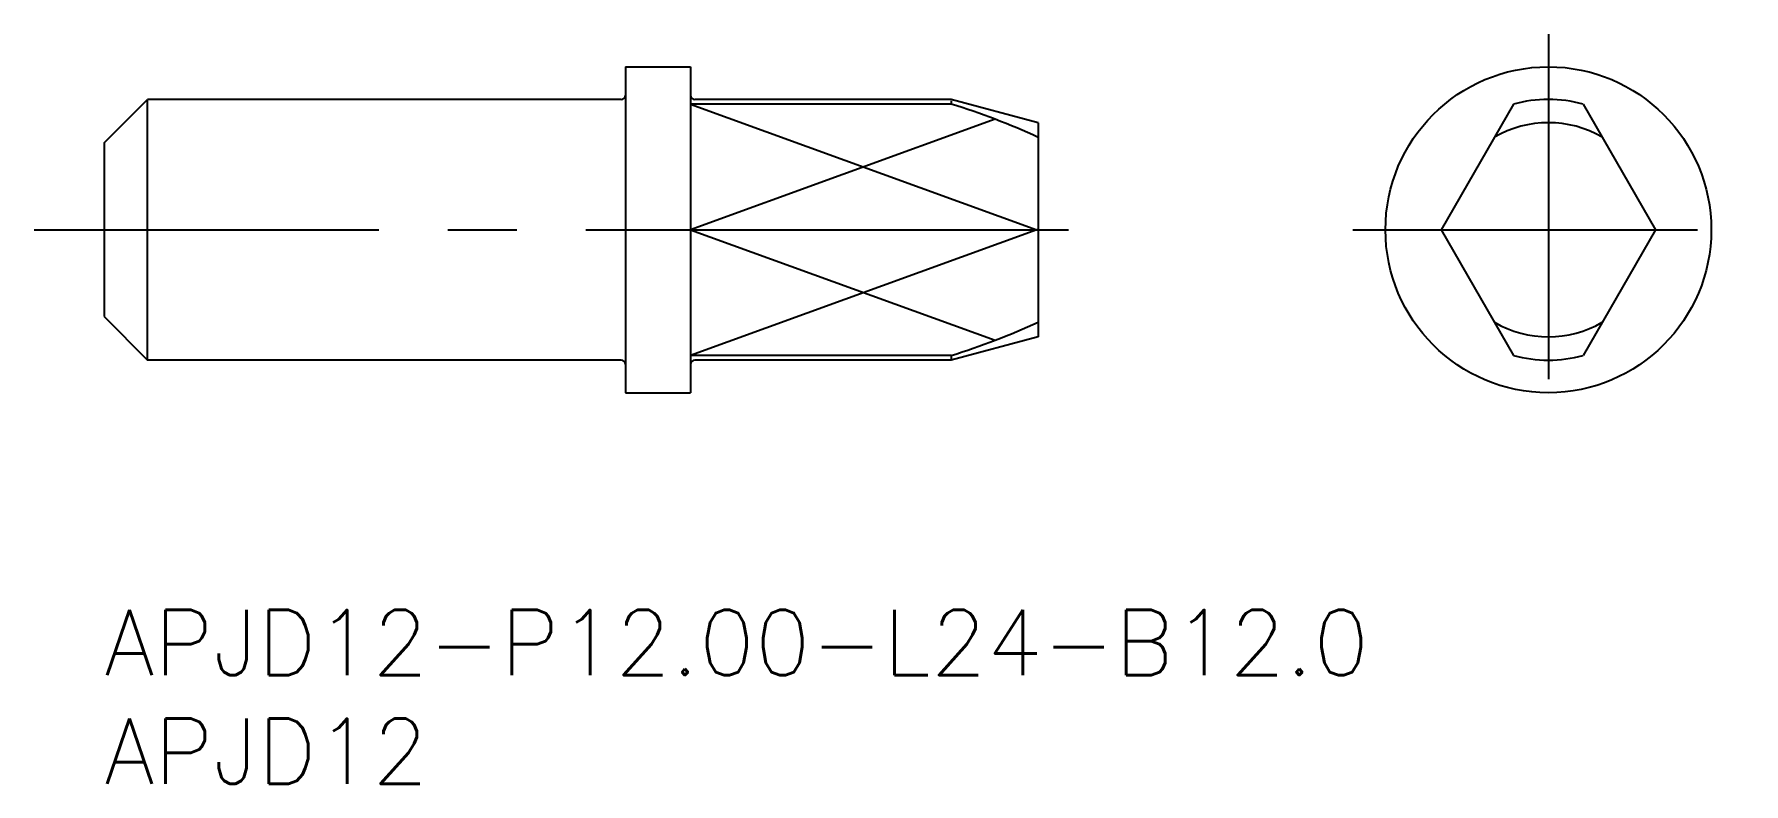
# Model space of a CAD drawing. Extents: x -3.2 to 75.5, y -8 to 26.5.
import ezdxf

# ---------------------------------------------------------------- set-up
doc = ezdxf.new("R2010")
doc.units = 0
doc.header["$LTSCALE"] = 0.5
doc.linetypes.add('CENTER', pattern=[50.8, 31.75, -6.35, 6.35, -6.35])
for name, color, linetype in [('MSM_CENTER', 1, 'CENTER'), ('MSM_CONTINUOUS', 7, 'CONTINUOUS'), ('MSM_NARROW', 5, 'CONTINUOUS'), ('MSM_PART_NUMBER', 7, 'CONTINUOUS')]:
    doc.layers.add(name, color=color, linetype=linetype)
doc.styles.get("Standard").update_dxf_attribs({"font": 'txt.shx', "height": 3, "bigfont": 'bigfont.shx'})

# ---------------------------------------------------------------- blocks, each defined once
blk = doc.blocks.new('*U2')
at = {"layer": 'MSM_PART_NUMBER'}
blk.add_text('APJD12-P12.00-L24-B12.0', height=3, dxfattribs=at).set_placement((0, -3))
blk = doc.blocks.new('*U3')
at = {"layer": 'MSM_PART_NUMBER'}
blk.add_text('APJD12', height=3, dxfattribs=at).set_placement((0, -8))

msp = doc.modelspace()

# ---------------------------------------------------------------- linework, layer by layer
at = {"layer": 'MSM_CENTER'}
for p, q in [((66.5, 26.5), (66.5, 8.5)), ((-3.225, 17.5), (46.225, 17.5)), ((57.5, 17.5), (75.5, 17.5))]:
    msp.add_line(p, q, dxfattribs=at)
at = {"layer": 'MSM_CONTINUOUS'}
for p, q in [((24, 25), (27, 25)), ((24, 25), (24, 10)), ((27, 25), (27, 10)), ((0, 21.5), (2, 23.5)), ((23.8, 23.5), (2, 23.5)), ((2, 11.5), (2, 23.5)), ((39, 23.283), (27, 23.283)), ((39, 23.5), (27.2, 23.5)), ((43, 22.428), (39, 23.5)), ((64.9, 23.283), (61.561, 17.5)), ((68.1, 23.283), (71.439, 17.5)), ((43, 22.428), (43, 12.572)), ((0, 21.5), (0, 13.5)), ((27, 17.5), (42.941, 17.5)), ((61.561, 17.5), (64.9, 11.717)), ((71.439, 17.5), (68.1, 11.717)), ((0, 13.5), (2, 11.5)), ((43, 12.572), (39, 11.5)), ((23.8, 11.5), (2, 11.5)), ((39, 11.717), (27, 11.717)), ((39, 11.5), (27.2, 11.5)), ((24, 10), (27, 10))]:
    msp.add_line(p, q, dxfattribs=at)
msp.add_circle((66.5, 17.5), 7.5, dxfattribs=at)
for centre, radius, start, end in [((23.8, 23.7), 0.2, 270, 0), ((27.2, 23.7), 0.2, 180, 270), ((30.053, -6.048), 30.665, 65.02553, 73.03602), ((66.5, 17.5), 6, 74.53399, 105.46601), ((66.5, 17.5), 4.928, 59.78871, 120.21129), ((30.053, 45.325), 30.665, 294.85353, 294.97447), ((30.053, -10.325), 30.665, 65.02553, 65.14647), ((66.5, 17.5), 4.928, 179.78871, 180.21129), ((66.5, 17.5), 4.928, 359.78871, 0.21129), ((30.053, 41.048), 30.665, 286.96398, 294.97447), ((66.5, 17.5), 4.928, 239.78871, 300.21129), ((23.8, 11.3), 0.2, 0, 90), ((27.2, 11.3), 0.2, 90, 180), ((66.5, 17.5), 6, 254.53399, 285.46601)]:
    msp.add_arc(centre, radius, start, end, dxfattribs=at)
at = {"layer": 'MSM_NARROW'}
for p, q in [((27, 23.283), (42.941, 17.5)), ((39, 23.44), (39, 23.283)), ((41.024, 22.587), (27, 17.5)), ((42.941, 17.5), (27, 11.717)), ((27, 17.5), (41.024, 12.413)), ((39, 11.717), (39, 11.56))]:
    msp.add_line(p, q, dxfattribs=at)

# ---------------------------------------------------------------- block references
at = {"layer": 'MSM_CONTINUOUS'}
for name in ['*U2', '*U3']:
    msp.add_blockref(name, (0, 0), dxfattribs=at)

doc.saveas('drawing.dxf')
